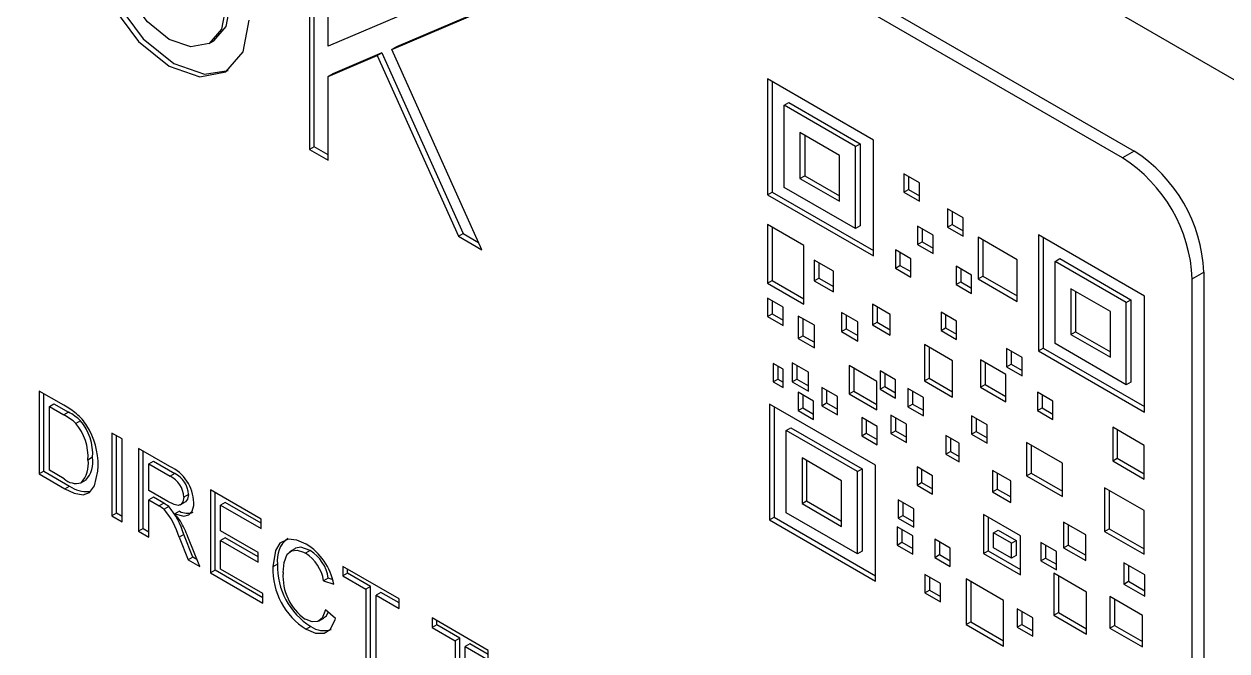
# Model space of a CAD drawing. Header units: millimetres. Extents: x 75 to 2075, y 25 to 1460.
# Drawn here: x 1835.77 to 1884.46, y 1102.15 to 1127.52 of the extents above; entities that cross this region are included whole.
import ezdxf

# ---------------------------------------------------------------- set-up
doc = ezdxf.new("R2010")
doc.units = ezdxf.units.MM
doc.header["$LTSCALE"] = 5

msp = doc.modelspace()

# ---------------------------------------------------------------- linework, layer by layer
at = {"color": 7, "linetype": 'Continuous', "lineweight": 25}
for p, q in [((1887.63, 1123.606), (1515.221, 1338.593)), ((1792.077, 1173.541), (1880.701, 1122.38)), ((1880.23, 1122.108), (1791.606, 1173.269)), ((1847.321, 1132.073), (1847.321, 1122.45)), ((1847.509, 1122.558), (1847.509, 1131.964)), ((1848.075, 1126.627), (1848.075, 1131.638)), ((1853.072, 1128.753), (1848.075, 1126.627)), ((1850.656, 1126.496), (1854.297, 1128.046)), ((1854.269, 1128.062), (1850.844, 1126.605)), ((1843.269, 1126.74), (1843.458, 1126.849)), ((1848.075, 1125.398), (1850.069, 1126.246)), ((1850.258, 1126.355), (1848.263, 1125.506)), ((1850.069, 1126.246), (1850.258, 1126.355)), ((1850.069, 1126.246), (1853.354, 1118.931)), ((1850.258, 1126.355), (1853.543, 1119.04)), ((1850.844, 1126.605), (1850.656, 1126.496)), ((1854.297, 1118.387), (1850.656, 1126.496)), ((1848.263, 1125.506), (1848.075, 1125.398)), ((1848.075, 1122.014), (1848.075, 1125.398)), ((1870.159, 1122.824), (1865.869, 1125.3)), ((1865.869, 1125.3), (1865.869, 1120.613)), ((1866.058, 1125.191), (1866.058, 1120.721)), ((1866.54, 1124.233), (1866.728, 1124.342)), ((1866.728, 1124.342), (1869.61, 1122.678)), ((1869.421, 1122.57), (1866.54, 1124.233)), ((1866.54, 1120.905), (1866.54, 1124.233)), ((1868.782, 1122.2), (1867.179, 1123.126)), ((1867.179, 1123.126), (1867.179, 1121.275)), ((1867.368, 1123.017), (1867.368, 1121.384)), ((1870.159, 1118.136), (1870.159, 1122.824)), ((1847.509, 1122.558), (1847.321, 1122.45)), ((1847.321, 1122.45), (1848.075, 1122.014)), ((1848.075, 1122.232), (1847.509, 1122.558)), ((1869.421, 1122.57), (1869.61, 1122.678)), ((1869.421, 1119.242), (1869.421, 1122.57)), ((1869.61, 1122.678), (1869.61, 1119.351)), ((1880.701, 1122.38), (1880.23, 1122.108)), ((1868.782, 1120.349), (1868.782, 1122.2)), ((1867.179, 1121.275), (1867.368, 1121.384)), ((1867.368, 1121.384), (1868.782, 1120.567)), ((1872.011, 1121.095), (1871.38, 1121.46)), ((1871.38, 1121.46), (1871.38, 1120.718)), ((1871.568, 1121.351), (1871.568, 1120.827)), ((1869.421, 1119.242), (1866.54, 1120.905)), ((1867.179, 1121.275), (1868.782, 1120.349)), ((1872.011, 1120.354), (1872.011, 1121.095)), ((1865.869, 1120.613), (1866.058, 1120.721)), ((1865.869, 1120.613), (1870.159, 1118.136)), ((1866.058, 1120.721), (1870.159, 1118.354)), ((1871.38, 1120.718), (1871.568, 1120.827)), ((1871.38, 1120.718), (1872.011, 1120.354)), ((1871.568, 1120.827), (1872.011, 1120.571)), ((1873.784, 1119.677), (1873.152, 1120.041)), ((1873.152, 1120.041), (1873.152, 1119.3)), ((1873.341, 1119.932), (1873.341, 1119.409)), ((1867.335, 1118.564), (1865.866, 1119.412)), ((1865.866, 1119.412), (1865.866, 1117.031)), ((1873.152, 1119.3), (1873.341, 1119.409)), ((1873.341, 1119.409), (1873.784, 1119.153)), ((1873.784, 1118.935), (1873.784, 1119.677)), ((1853.354, 1118.931), (1853.543, 1119.04)), ((1853.354, 1118.931), (1854.297, 1118.387)), ((1853.543, 1119.04), (1854.165, 1118.681)), ((1866.055, 1119.303), (1866.055, 1117.14)), ((1869.61, 1119.351), (1869.421, 1119.242)), ((1872.571, 1118.976), (1871.939, 1119.341)), ((1871.939, 1119.341), (1871.939, 1118.599)), ((1872.128, 1119.232), (1872.128, 1118.708)), ((1872.571, 1118.235), (1872.571, 1118.976)), ((1873.152, 1119.3), (1873.784, 1118.935)), ((1881.123, 1116.508), (1876.834, 1118.985)), ((1876.834, 1118.985), (1876.834, 1114.297)), ((1867.335, 1116.183), (1867.335, 1118.564)), ((1871.939, 1118.599), (1872.128, 1118.708)), ((1871.939, 1118.599), (1872.571, 1118.235)), ((1872.128, 1118.708), (1872.571, 1118.453)), ((1875.965, 1117.986), (1874.396, 1118.892)), ((1874.396, 1118.892), (1874.396, 1117.204)), ((1874.585, 1118.783), (1874.585, 1117.313)), ((1877.022, 1118.876), (1877.022, 1114.406)), ((1868.531, 1117.52), (1867.748, 1117.972)), ((1867.748, 1117.972), (1867.748, 1117.131)), ((1871.669, 1118.025), (1871.038, 1118.389)), ((1871.038, 1118.389), (1871.038, 1117.648)), ((1871.226, 1118.28), (1871.226, 1117.756)), ((1871.669, 1117.283), (1871.669, 1118.025)), ((1875.965, 1116.299), (1875.965, 1117.986)), ((1877.504, 1117.918), (1877.692, 1118.027)), ((1877.692, 1118.027), (1880.574, 1116.363)), ((1867.937, 1117.863), (1867.937, 1117.24)), ((1868.531, 1116.679), (1868.531, 1117.52)), ((1871.038, 1117.648), (1871.226, 1117.756)), ((1871.038, 1117.648), (1871.669, 1117.283)), ((1871.226, 1117.756), (1871.669, 1117.501)), ((1874.126, 1117.361), (1873.494, 1117.725)), ((1873.494, 1117.725), (1873.494, 1116.983)), ((1873.683, 1117.616), (1873.683, 1117.092)), ((1877.504, 1114.59), (1877.504, 1117.918)), ((1880.386, 1116.254), (1877.504, 1117.918)), ((1883.058, 1117.209), (1883.53, 1117.481)), ((1883.53, 1117.481), (1883.53, 1036.915)), ((1865.866, 1117.031), (1866.055, 1117.14)), ((1865.866, 1117.031), (1867.335, 1116.183)), ((1866.055, 1117.14), (1867.335, 1116.401)), ((1867.748, 1117.131), (1867.937, 1117.24)), ((1867.748, 1117.131), (1868.531, 1116.679)), ((1867.937, 1117.24), (1868.531, 1116.897)), ((1873.494, 1116.983), (1873.683, 1117.092)), ((1873.494, 1116.983), (1874.126, 1116.619)), ((1873.683, 1117.092), (1874.126, 1116.837)), ((1874.126, 1116.619), (1874.126, 1117.361)), ((1874.396, 1117.204), (1874.585, 1117.313)), ((1874.396, 1117.204), (1875.965, 1116.299)), ((1874.585, 1117.313), (1875.965, 1116.516)), ((1883.058, 1036.643), (1883.058, 1117.209)), ((1879.746, 1115.885), (1878.143, 1116.81)), ((1878.143, 1116.81), (1878.143, 1114.96)), ((1878.332, 1116.701), (1878.332, 1115.068)), ((1881.123, 1111.821), (1881.123, 1116.508)), ((1866.497, 1116.068), (1865.866, 1116.432)), ((1865.866, 1116.432), (1865.866, 1115.691)), ((1866.055, 1116.323), (1866.055, 1115.8)), ((1866.497, 1115.326), (1866.497, 1116.068)), ((1870.831, 1115.772), (1870.11, 1116.188)), ((1870.11, 1116.188), (1870.11, 1115.347)), ((1870.299, 1116.079), (1870.299, 1115.456)), ((1880.386, 1116.254), (1880.574, 1116.363)), ((1880.386, 1112.927), (1880.386, 1116.254)), ((1880.574, 1116.363), (1880.574, 1113.035)), ((1865.866, 1115.691), (1866.055, 1115.8)), ((1865.866, 1115.691), (1866.497, 1115.326)), ((1866.055, 1115.8), (1866.497, 1115.544)), ((1867.761, 1115.33), (1867.11, 1115.706)), ((1867.11, 1115.706), (1867.11, 1114.8)), ((1867.298, 1115.597), (1867.298, 1114.908)), ((1869.517, 1115.466), (1868.859, 1115.845)), ((1868.859, 1115.845), (1868.859, 1115.073)), ((1869.048, 1115.736), (1869.048, 1115.182)), ((1870.831, 1114.931), (1870.831, 1115.772)), ((1873.518, 1115.492), (1872.887, 1115.857)), ((1872.887, 1115.857), (1872.887, 1115.115)), ((1873.075, 1115.748), (1873.075, 1115.224)), ((1879.746, 1114.034), (1879.746, 1115.885)), ((1867.761, 1114.423), (1867.761, 1115.33)), ((1868.859, 1115.073), (1869.048, 1115.182)), ((1868.859, 1115.073), (1869.517, 1114.694)), ((1869.048, 1115.182), (1869.517, 1114.911)), ((1869.517, 1114.694), (1869.517, 1115.466)), ((1870.11, 1115.347), (1870.299, 1115.456)), ((1870.11, 1115.347), (1870.831, 1114.931)), ((1870.299, 1115.456), (1870.831, 1115.149)), ((1872.887, 1115.115), (1873.075, 1115.224)), ((1872.887, 1115.115), (1873.518, 1114.751)), ((1873.075, 1115.224), (1873.518, 1114.969)), ((1873.518, 1114.751), (1873.518, 1115.492)), ((1878.143, 1114.96), (1878.332, 1115.068)), ((1878.332, 1115.068), (1879.746, 1114.252)), ((1867.11, 1114.8), (1867.298, 1114.908)), ((1867.11, 1114.8), (1867.761, 1114.423)), ((1867.298, 1114.908), (1867.761, 1114.641)), ((1873.357, 1113.894), (1872.212, 1114.554)), ((1872.212, 1114.554), (1872.212, 1113.08)), ((1880.386, 1112.927), (1877.504, 1114.59)), ((1878.143, 1114.96), (1879.746, 1114.034)), ((1872.401, 1114.445), (1872.401, 1113.189)), ((1876.167, 1114.026), (1875.536, 1114.391)), ((1875.536, 1114.391), (1875.536, 1113.649)), ((1875.724, 1114.282), (1875.724, 1113.758)), ((1876.834, 1114.297), (1877.022, 1114.406)), ((1876.834, 1114.297), (1881.123, 1111.821)), ((1877.022, 1114.406), (1881.123, 1112.039)), ((1866.497, 1113.554), (1866.099, 1113.784)), ((1866.099, 1113.784), (1866.099, 1113.043)), ((1866.287, 1113.675), (1866.287, 1113.151)), ((1866.497, 1112.812), (1866.497, 1113.554)), ((1867.52, 1113.433), (1866.864, 1113.811)), ((1866.864, 1113.811), (1866.864, 1113.041)), ((1867.052, 1113.702), (1867.052, 1113.15)), ((1870.29, 1113.056), (1869.172, 1113.701)), ((1869.172, 1113.701), (1869.172, 1112.554)), ((1869.361, 1113.593), (1869.361, 1112.663)), ((1873.357, 1112.42), (1873.357, 1113.894)), ((1875.506, 1113.343), (1874.482, 1113.935)), ((1874.482, 1113.935), (1874.482, 1112.823)), ((1874.67, 1113.826), (1874.67, 1112.932)), ((1875.536, 1113.649), (1875.724, 1113.758)), ((1875.536, 1113.649), (1876.167, 1113.285)), ((1875.724, 1113.758), (1876.167, 1113.502)), ((1876.167, 1113.285), (1876.167, 1114.026)), ((1866.099, 1113.043), (1866.287, 1113.151)), ((1866.287, 1113.151), (1866.497, 1113.03)), ((1866.864, 1113.041), (1867.052, 1113.15)), ((1867.052, 1113.15), (1867.52, 1112.88)), ((1867.52, 1112.662), (1867.52, 1113.433)), ((1871.051, 1113.125), (1870.42, 1113.489)), ((1870.42, 1113.489), (1870.42, 1112.748)), ((1870.608, 1113.38), (1870.608, 1112.857)), ((1871.051, 1112.383), (1871.051, 1113.125)), ((1872.212, 1113.08), (1872.401, 1113.189)), ((1872.212, 1113.08), (1873.357, 1112.42)), ((1872.401, 1113.189), (1873.357, 1112.638)), ((1875.506, 1112.232), (1875.506, 1113.343)), ((1837.377, 1112.096), (1836.384, 1112.67)), ((1836.384, 1112.67), (1836.384, 1109.314)), ((1866.099, 1113.043), (1866.497, 1112.812)), ((1866.864, 1113.041), (1867.52, 1112.662)), ((1867.731, 1112.255), (1867.1, 1112.62)), ((1867.1, 1112.62), (1867.1, 1111.878)), ((1868.692, 1112.454), (1868.061, 1112.819)), ((1868.061, 1112.819), (1868.061, 1112.077)), ((1868.25, 1112.71), (1868.25, 1112.186)), ((1869.172, 1112.554), (1869.361, 1112.663)), ((1869.361, 1112.663), (1870.29, 1112.127)), ((1870.29, 1111.909), (1870.29, 1113.056)), ((1870.42, 1112.748), (1870.608, 1112.857)), ((1870.42, 1112.748), (1871.051, 1112.383)), ((1870.608, 1112.857), (1871.051, 1112.601)), ((1872.176, 1112.413), (1871.544, 1112.777)), ((1871.544, 1112.777), (1871.544, 1112.036)), ((1871.733, 1112.668), (1871.733, 1112.144)), ((1874.482, 1112.823), (1874.67, 1112.932)), ((1874.482, 1112.823), (1875.506, 1112.232)), ((1874.67, 1112.932), (1875.506, 1112.45)), ((1877.419, 1112.256), (1876.787, 1112.62)), ((1876.787, 1112.62), (1876.787, 1111.879)), ((1880.574, 1113.035), (1880.386, 1112.927)), ((1836.572, 1109.423), (1836.572, 1112.561)), ((1836.794, 1112.046), (1836.982, 1112.155)), ((1836.982, 1112.155), (1837.571, 1111.815)), ((1870.239, 1109.665), (1865.95, 1112.141)), ((1865.95, 1112.141), (1865.95, 1107.454)), ((1867.288, 1112.511), (1867.288, 1111.987)), ((1867.731, 1111.514), (1867.731, 1112.255)), ((1868.061, 1112.077), (1868.25, 1112.186)), ((1868.25, 1112.186), (1868.692, 1111.93)), ((1868.692, 1111.713), (1868.692, 1112.454)), ((1869.172, 1112.554), (1870.29, 1111.909)), ((1871.544, 1112.036), (1871.733, 1112.144)), ((1871.733, 1112.144), (1872.176, 1111.889)), ((1872.176, 1111.671), (1872.176, 1112.413)), ((1876.976, 1112.512), (1876.976, 1111.988)), ((1877.419, 1111.515), (1877.419, 1112.256)), ((1836.794, 1109.465), (1836.794, 1112.046)), ((1836.794, 1112.046), (1837.383, 1111.706)), ((1837.571, 1111.815), (1837.383, 1111.706)), ((1866.139, 1112.032), (1866.139, 1107.563)), ((1867.1, 1111.878), (1867.288, 1111.987)), ((1867.1, 1111.878), (1867.731, 1111.514)), ((1867.288, 1111.987), (1867.731, 1111.731)), ((1868.061, 1112.077), (1868.692, 1111.713)), ((1871.486, 1111.323), (1870.855, 1111.688)), ((1870.855, 1111.688), (1870.855, 1110.946)), ((1871.544, 1112.036), (1872.176, 1111.671)), ((1874.752, 1111.303), (1874.121, 1111.667)), ((1874.121, 1111.667), (1874.121, 1110.925)), ((1876.787, 1111.879), (1876.976, 1111.988)), ((1876.787, 1111.879), (1877.419, 1111.515)), ((1876.976, 1111.988), (1877.419, 1111.732)), ((1838.051, 1111.468), (1837.863, 1111.359)), ((1866.62, 1111.074), (1866.809, 1111.183)), ((1866.809, 1111.183), (1869.691, 1109.52)), ((1870.307, 1111.229), (1869.676, 1111.593)), ((1869.676, 1111.593), (1869.676, 1110.852)), ((1869.864, 1111.484), (1869.864, 1110.961)), ((1870.307, 1110.487), (1870.307, 1111.229)), ((1871.044, 1111.579), (1871.044, 1111.055)), ((1871.486, 1110.582), (1871.486, 1111.323)), ((1874.309, 1111.558), (1874.309, 1111.034)), ((1874.752, 1110.561), (1874.752, 1111.303)), ((1881.115, 1110.469), (1879.836, 1111.207)), ((1879.836, 1111.207), (1879.836, 1109.842)), ((1839.736, 1110.734), (1839.327, 1110.971)), ((1839.327, 1110.971), (1839.327, 1107.615)), ((1839.515, 1107.724), (1839.515, 1110.862)), ((1839.736, 1107.379), (1839.736, 1110.734)), ((1869.502, 1109.411), (1866.62, 1111.074)), ((1866.62, 1107.746), (1866.62, 1111.074)), ((1869.676, 1110.852), (1869.864, 1110.961)), ((1869.676, 1110.852), (1870.307, 1110.487)), ((1869.864, 1110.961), (1870.307, 1110.705)), ((1870.855, 1110.946), (1871.044, 1111.055)), ((1870.855, 1110.946), (1871.486, 1110.582)), ((1871.044, 1111.055), (1871.486, 1110.799)), ((1873.628, 1110.556), (1873.085, 1110.869)), ((1873.085, 1110.869), (1873.085, 1110.116)), ((1873.274, 1110.76), (1873.274, 1110.225)), ((1874.121, 1110.925), (1874.309, 1111.034)), ((1874.121, 1110.925), (1874.752, 1110.561)), ((1874.309, 1111.034), (1874.752, 1110.779)), ((1880.024, 1111.099), (1880.024, 1109.95)), ((1841.668, 1109.619), (1840.407, 1110.347)), ((1840.407, 1110.347), (1840.407, 1106.992)), ((1840.596, 1107.101), (1840.596, 1110.238)), ((1873.085, 1110.116), (1873.274, 1110.225)), ((1873.274, 1110.225), (1873.628, 1110.02)), ((1873.628, 1109.803), (1873.628, 1110.556)), ((1877.799, 1109.747), (1876.342, 1110.588)), ((1876.342, 1110.588), (1876.342, 1109.243)), ((1876.53, 1110.479), (1876.53, 1109.352)), ((1881.115, 1109.103), (1881.115, 1110.469)), ((1838.547, 1109.987), (1838.358, 1109.878)), ((1840.817, 1109.723), (1841.005, 1109.832)), ((1840.817, 1108.648), (1840.817, 1109.723)), ((1840.817, 1109.723), (1841.683, 1109.223)), ((1841.005, 1109.832), (1841.871, 1109.332)), ((1868.863, 1109.041), (1867.26, 1109.967)), ((1867.26, 1109.967), (1867.26, 1108.116)), ((1867.448, 1109.858), (1867.448, 1108.225)), ((1870.239, 1104.978), (1870.239, 1109.665)), ((1873.085, 1110.116), (1873.628, 1109.803)), ((1877.799, 1108.402), (1877.799, 1109.747)), ((1879.836, 1109.842), (1880.024, 1109.95)), ((1879.836, 1109.842), (1881.115, 1109.103)), ((1880.024, 1109.95), (1881.115, 1109.321)), ((1836.572, 1109.423), (1836.384, 1109.314)), ((1836.384, 1109.314), (1837.424, 1108.713)), ((1836.572, 1109.423), (1837.613, 1108.822)), ((1837.392, 1109.119), (1836.794, 1109.465)), ((1841.871, 1109.332), (1841.683, 1109.223)), ((1869.502, 1109.411), (1869.691, 1109.52)), ((1869.502, 1106.083), (1869.502, 1109.411)), ((1869.691, 1109.52), (1869.691, 1106.192)), ((1872.546, 1109.233), (1871.915, 1109.597)), ((1871.915, 1109.597), (1871.915, 1108.856)), ((1872.103, 1109.488), (1872.103, 1108.965)), ((1872.546, 1108.491), (1872.546, 1109.233)), ((1875.712, 1109.03), (1874.975, 1109.455)), ((1874.975, 1109.455), (1874.975, 1108.589)), ((1875.163, 1109.347), (1875.163, 1108.698)), ((1876.342, 1109.243), (1876.53, 1109.352)), ((1876.342, 1109.243), (1877.799, 1108.402)), ((1876.53, 1109.352), (1877.799, 1108.62)), ((1837.424, 1108.713), (1837.613, 1108.822)), ((1838.267, 1109.069), (1838.079, 1108.96)), ((1868.863, 1107.191), (1868.863, 1109.041)), ((1871.915, 1108.856), (1872.103, 1108.965)), ((1871.915, 1108.856), (1872.546, 1108.491)), ((1872.103, 1108.965), (1872.546, 1108.709)), ((1874.975, 1108.589), (1875.163, 1108.698)), ((1875.163, 1108.698), (1875.712, 1108.382)), ((1875.712, 1108.164), (1875.712, 1109.03)), ((1881.107, 1107.83), (1879.504, 1108.755)), ((1879.504, 1108.755), (1879.504, 1106.988)), ((1841.595, 1108.199), (1840.817, 1108.648)), ((1841.005, 1108.37), (1840.817, 1108.261)), ((1840.817, 1106.755), (1840.817, 1108.261)), ((1840.817, 1108.261), (1841.236, 1108.018)), ((1841.425, 1108.127), (1841.005, 1108.37)), ((1842.421, 1108.487), (1842.232, 1108.379)), ((1845.362, 1107.487), (1843.313, 1108.67)), ((1843.313, 1108.67), (1843.313, 1105.314)), ((1843.501, 1105.423), (1843.501, 1108.561)), ((1867.26, 1108.116), (1867.448, 1108.225)), ((1867.448, 1108.225), (1868.863, 1107.408)), ((1871.789, 1107.904), (1871.158, 1108.268)), ((1871.158, 1108.268), (1871.158, 1107.527)), ((1874.975, 1108.589), (1875.712, 1108.164)), ((1879.692, 1108.646), (1879.692, 1107.096)), ((1839.515, 1107.724), (1839.327, 1107.615)), ((1839.736, 1107.597), (1839.515, 1107.724)), ((1841.425, 1108.127), (1841.236, 1108.018)), ((1841.627, 1107.995), (1841.438, 1107.886)), ((1842.06, 1107.804), (1841.872, 1107.695)), ((1842.09, 1108.059), (1842.278, 1108.168)), ((1843.911, 1108.155), (1843.723, 1108.046)), ((1843.723, 1107.014), (1843.723, 1108.046)), ((1843.723, 1108.046), (1845.362, 1107.1)), ((1845.362, 1107.317), (1843.911, 1108.155)), ((1869.502, 1106.083), (1866.62, 1107.746)), ((1867.26, 1108.116), (1868.863, 1107.191)), ((1871.347, 1108.159), (1871.347, 1107.635)), ((1871.789, 1107.162), (1871.789, 1107.904)), ((1881.107, 1106.062), (1881.107, 1107.83)), ((1839.327, 1107.615), (1839.736, 1107.379)), ((1845.362, 1107.1), (1845.362, 1107.487)), ((1865.95, 1107.454), (1866.139, 1107.563)), ((1865.95, 1107.454), (1870.239, 1104.978)), ((1866.139, 1107.563), (1870.239, 1105.195)), ((1871.158, 1107.527), (1871.347, 1107.635)), ((1871.158, 1107.527), (1871.789, 1107.162)), ((1871.347, 1107.635), (1871.789, 1107.38)), ((1876.108, 1106.806), (1874.6, 1107.676)), ((1874.6, 1107.676), (1874.6, 1106.096)), ((1874.789, 1107.567), (1874.789, 1106.204)), ((1878.751, 1106.845), (1877.851, 1107.365)), ((1877.851, 1107.365), (1877.851, 1106.325)), ((1878.039, 1107.256), (1878.039, 1106.434)), ((1840.596, 1107.101), (1840.407, 1106.992)), ((1840.407, 1106.992), (1840.817, 1106.755)), ((1840.596, 1107.101), (1840.817, 1106.973)), ((1842.237, 1106.861), (1842.048, 1106.753)), ((1842.048, 1106.753), (1842.411, 1105.835)), ((1842.599, 1105.944), (1842.237, 1106.861)), ((1842.88, 1105.564), (1842.404, 1106.765)), ((1845.25, 1106.132), (1843.723, 1107.014)), ((1843.911, 1106.735), (1843.723, 1106.626)), ((1845.25, 1105.962), (1843.911, 1106.735)), ((1871.74, 1106.816), (1871.108, 1107.18)), ((1871.108, 1107.18), (1871.108, 1106.438)), ((1871.297, 1107.071), (1871.297, 1106.547)), ((1871.74, 1106.074), (1871.74, 1106.816)), ((1875.013, 1106.93), (1875.202, 1107.039)), ((1875.013, 1106.322), (1875.013, 1106.93)), ((1875.736, 1106.513), (1875.013, 1106.93)), ((1875.202, 1107.039), (1875.924, 1106.622)), ((1876.108, 1105.225), (1876.108, 1106.806)), ((1878.751, 1105.805), (1878.751, 1106.845)), ((1879.504, 1106.988), (1879.692, 1107.096)), ((1879.504, 1106.988), (1881.107, 1106.062)), ((1879.692, 1107.096), (1881.107, 1106.28)), ((1843.723, 1105.465), (1843.723, 1106.626)), ((1843.723, 1106.626), (1845.25, 1105.745)), ((1846.707, 1106.275), (1846.518, 1106.166)), ((1871.108, 1106.438), (1871.297, 1106.547)), ((1871.108, 1106.438), (1871.74, 1106.074)), ((1871.297, 1106.547), (1871.74, 1106.292)), ((1873.264, 1106.317), (1872.633, 1106.681)), ((1872.633, 1106.681), (1872.633, 1105.939)), ((1872.822, 1106.572), (1872.822, 1106.048)), ((1873.264, 1105.575), (1873.264, 1106.317)), ((1875.736, 1105.905), (1875.013, 1106.322)), ((1875.736, 1106.513), (1875.924, 1106.622)), ((1875.736, 1105.905), (1875.736, 1106.513)), ((1875.924, 1106.622), (1875.924, 1106.014)), ((1877.564, 1106.181), (1876.933, 1106.545)), ((1876.933, 1106.545), (1876.933, 1105.804)), ((1877.121, 1106.436), (1877.121, 1105.912)), ((1877.851, 1106.325), (1878.039, 1106.434)), ((1877.851, 1106.325), (1878.751, 1105.805)), ((1878.039, 1106.434), (1878.751, 1106.023)), ((1842.599, 1105.944), (1842.411, 1105.835)), ((1842.411, 1105.835), (1842.88, 1105.564)), ((1842.768, 1105.846), (1842.599, 1105.944)), ((1845.25, 1105.745), (1845.25, 1106.132)), ((1847.353, 1106.211), (1847.165, 1106.102)), ((1869.691, 1106.192), (1869.502, 1106.083)), ((1872.633, 1105.939), (1872.822, 1106.048)), ((1872.633, 1105.939), (1873.264, 1105.575)), ((1872.822, 1106.048), (1873.264, 1105.793)), ((1874.6, 1106.096), (1874.789, 1106.204)), ((1874.6, 1106.096), (1876.108, 1105.225)), ((1874.789, 1106.204), (1876.108, 1105.443)), ((1875.924, 1106.014), (1875.736, 1105.905)), ((1876.933, 1105.804), (1877.121, 1105.912)), ((1876.933, 1105.804), (1877.564, 1105.439)), ((1877.121, 1105.912), (1877.564, 1105.657)), ((1877.564, 1105.439), (1877.564, 1106.181)), ((1843.501, 1105.423), (1843.313, 1105.314)), ((1843.313, 1105.314), (1845.436, 1104.088)), ((1845.436, 1104.306), (1843.501, 1105.423)), ((1845.436, 1104.476), (1843.723, 1105.465)), ((1846.035, 1105.663), (1845.846, 1105.554)), ((1850.95, 1104.261), (1848.677, 1105.573)), ((1848.677, 1105.573), (1848.677, 1105.186)), ((1848.866, 1105.295), (1848.677, 1105.186)), ((1848.866, 1105.295), (1848.866, 1105.464)), ((1849.797, 1104.757), (1848.866, 1105.295)), ((1878.782, 1104.525), (1877.448, 1105.296)), ((1877.448, 1105.296), (1877.448, 1103.596)), ((1881.14, 1105.227), (1880.285, 1105.721)), ((1880.285, 1105.721), (1880.285, 1104.86)), ((1880.474, 1105.612), (1880.474, 1104.969)), ((1848.083, 1105.1), (1847.895, 1104.991)), ((1847.895, 1104.991), (1848.305, 1104.856)), ((1848.245, 1105.046), (1848.083, 1105.1)), ((1848.677, 1105.186), (1849.608, 1104.648)), ((1872.868, 1104.875), (1872.236, 1105.239)), ((1872.236, 1105.239), (1872.236, 1104.498)), ((1872.425, 1105.131), (1872.425, 1104.607)), ((1872.868, 1104.134), (1872.868, 1104.875)), ((1875.422, 1104.192), (1873.902, 1105.07)), ((1873.902, 1105.07), (1873.902, 1103.223)), ((1874.09, 1104.961), (1874.09, 1103.332)), ((1877.637, 1105.187), (1877.637, 1103.704)), ((1880.285, 1104.86), (1880.474, 1104.969)), ((1880.285, 1104.86), (1881.14, 1104.366)), ((1880.474, 1104.969), (1881.14, 1104.584)), ((1881.14, 1104.366), (1881.14, 1105.227)), ((1845.436, 1104.088), (1845.436, 1104.476)), ((1849.797, 1104.757), (1849.608, 1104.648)), ((1849.608, 1104.648), (1849.608, 1101.68)), ((1849.797, 1101.789), (1849.797, 1104.757)), ((1850.207, 1104.52), (1850.018, 1104.412)), ((1850.018, 1101.443), (1850.018, 1104.412)), ((1850.018, 1104.412), (1850.95, 1103.874)), ((1850.95, 1104.092), (1850.207, 1104.52)), ((1872.236, 1104.498), (1872.425, 1104.607)), ((1872.236, 1104.498), (1872.868, 1104.134)), ((1872.425, 1104.607), (1872.868, 1104.351)), ((1878.782, 1102.825), (1878.782, 1104.525)), ((1881.049, 1103.588), (1879.724, 1104.352)), ((1879.724, 1104.352), (1879.724, 1103.076)), ((1848.379, 1103.464), (1847.969, 1103.81)), ((1850.95, 1103.874), (1850.95, 1104.261)), ((1875.422, 1102.346), (1875.422, 1104.192)), ((1876.599, 1103.491), (1875.967, 1103.855)), ((1875.967, 1103.855), (1875.967, 1103.113)), ((1879.913, 1104.244), (1879.913, 1103.185)), ((1847.714, 1103.367), (1847.902, 1103.476)), ((1854.563, 1102.175), (1852.291, 1103.487)), ((1852.291, 1103.487), (1852.291, 1103.1)), ((1852.479, 1103.209), (1852.479, 1103.378)), ((1873.902, 1103.223), (1874.09, 1103.332)), ((1874.09, 1103.332), (1875.422, 1102.564)), ((1876.156, 1103.746), (1876.156, 1103.222)), ((1876.599, 1102.749), (1876.599, 1103.491)), ((1877.448, 1103.596), (1877.637, 1103.704)), ((1877.448, 1103.596), (1878.782, 1102.825)), ((1877.637, 1103.704), (1878.782, 1103.043)), ((1881.049, 1102.311), (1881.049, 1103.588)), ((1847.381, 1103.14), (1847.193, 1103.031)), ((1852.479, 1103.209), (1852.291, 1103.1)), ((1852.291, 1103.1), (1853.222, 1102.562)), ((1853.411, 1102.671), (1852.479, 1103.209)), ((1873.902, 1103.223), (1875.422, 1102.346)), ((1875.967, 1103.113), (1876.156, 1103.222)), ((1875.967, 1103.113), (1876.599, 1102.749)), ((1876.156, 1103.222), (1876.599, 1102.967)), ((1879.724, 1103.076), (1879.913, 1103.185)), ((1879.724, 1103.076), (1881.049, 1102.311)), ((1879.913, 1103.185), (1881.049, 1102.529)), ((1853.411, 1102.671), (1853.222, 1102.562)), ((1853.222, 1102.562), (1853.222, 1099.594)), ((1853.411, 1099.703), (1853.411, 1102.671)), ((1853.82, 1102.434), (1853.632, 1102.325)), ((1854.563, 1102.006), (1853.82, 1102.434)), ((1853.632, 1099.357), (1853.632, 1102.325)), ((1853.632, 1102.325), (1854.563, 1101.788)), ((1854.563, 1101.788), (1854.563, 1102.175))]:
    msp.add_line(p, q, dxfattribs=at)
at = {"color": 7, "linetype": 'Continuous', "lineweight": 25, "flags": 128}
for points in [[(1838.407, 1131.422), (1838.653, 1129.848), (1839.355, 1128.229), (1840.406, 1126.812), (1841.646, 1125.812), (1842.885, 1125.381), (1843.936, 1125.585), (1844.638, 1126.393), (1844.884, 1127.682)], [(1838.595, 1131.531), (1838.842, 1129.957), (1839.544, 1128.338), (1840.595, 1126.921), (1841.834, 1125.921), (1843.074, 1125.49), (1844.028, 1125.643)], [(1843.942, 1128.227), (1843.767, 1127.313), (1843.269, 1126.74), (1842.524, 1126.595), (1841.646, 1126.901), (1840.767, 1127.61), (1840.022, 1128.614), (1839.524, 1129.762), (1839.35, 1130.877)], [(1843.458, 1126.849), (1843.458, 1126.849), (1843.955, 1127.422), (1844.13, 1128.335)], [(1837.424, 1108.713), (1837.801, 1108.532), (1838.162, 1108.464), (1838.417, 1108.557), (1838.627, 1108.83), (1838.762, 1109.422), (1838.768, 1109.634)], [(1842.232, 1108.379), (1842.197, 1108.182), (1842.123, 1108.08), (1842.008, 1108.041), (1841.852, 1108.073), (1841.595, 1108.199)], [(1842.421, 1108.487), (1842.385, 1108.291), (1842.312, 1108.189), (1842.274, 1108.176)], [(1841.872, 1107.695), (1842.236, 1107.607), (1842.434, 1107.654), (1842.572, 1107.804), (1842.637, 1108.036), (1842.642, 1108.152)], [(1847.185, 1106.477), (1846.808, 1106.639), (1846.458, 1106.67), (1846.124, 1106.507), (1845.944, 1106.213), (1845.846, 1105.554)], [(1847.353, 1106.211), (1846.977, 1106.346), (1846.757, 1106.305), (1846.714, 1106.265)], [(1846.256, 1105.32), (1846.295, 1105.732), (1846.424, 1106.071), (1846.596, 1106.208), (1846.825, 1106.233), (1847.075, 1106.15), (1847.165, 1106.102)], [(1847.969, 1103.81), (1847.836, 1103.476), (1847.667, 1103.345), (1847.439, 1103.329), (1847.191, 1103.421), (1847.154, 1103.441)], [(1847.193, 1103.031), (1847.569, 1102.872), (1847.913, 1102.868), (1848.167, 1103.024), (1848.363, 1103.405), (1848.379, 1103.464)], [(1847.896, 1103.485), (1848.019, 1103.577), (1848.08, 1103.717)]]:
    msp.add_lwpolyline(points, dxfattribs=at)
at = {"color": 7, "linetype": 'Continuous', "lineweight": 25}
for centre, radius, start, end in [((1877.389, 1117.201), 6.147, 2.6055, 57.3945), ((1876.917, 1116.929), 6.147, 2.6055, 57.3945), ((1835.579, 1108.864), 3.699, 51.3213, 60.9117), ((1836.316, 1109.722), 2.253, 46.6387, 61.7436), ((1836.505, 1109.831), 2.253, 46.6387, 61.7436), ((1836.545, 1110.15), 2.092, 32.2978, 49.9614), ((1836.273, 1110.004), 2.089, 356.5229, 40.447), ((1836.462, 1110.113), 2.089, 356.5229, 40.447), ((1835.757, 1109.676), 3.012, 359.1989, 31.9022), ((1837.302, 1109.698), 1.072, 316.4785, 9.6494), ((1837.49, 1109.807), 1.072, 316.4785, 9.6494), ((1840.976, 1108.103), 1.667, 1.6981, 65.4784), ((1841.25, 1108.341), 0.983, 2.2029, 63.8758), ((1841.439, 1108.45), 0.983, 2.2029, 63.8758), ((1837.874, 1109.638), 0.708, 227.1406, 286.7859), ((1838.315, 1109.801), 1.204, 234.3605, 274.2372), ((1840.492, 1106.659), 1.55, 52.3563, 61.2881), ((1840.579, 1106.613), 1.735, 52.8338, 60.8106), ((1839.041, 1105.865), 3.136, 16.4334, 40.1264), ((1839.348, 1106.038), 3.004, 15.9031, 40.6566), ((1842.377, 1108.4), 0.675, 242.0197, 290.3787), ((1840.205, 1106.188), 2.246, 32.6179, 42.1193), ((1838.605, 1105.321), 4.064, 20.8149, 30.7518), ((1847.082, 1105.845), 1.064, 126.5007, 189.8392), ((1845.921, 1104.407), 2.425, 10.6542, 58.5984), ((1846.29, 1104.731), 1.626, 9.1761, 57.4329), ((1846.524, 1104.871), 1.576, 8.3577, 58.2513), ((1848.674, 1105.443), 2.831, 177.7488, 238.4399), ((1848.871, 1105.556), 2.838, 177.8404, 238.3483), ((1848.356, 1105.17), 2.106, 175.9166, 235.2005), ((1847.915, 1103.907), 0.934, 235.1341, 287.7232)]:
    msp.add_arc(centre, radius, start, end, dxfattribs=at)

doc.saveas('drawing.dxf')
